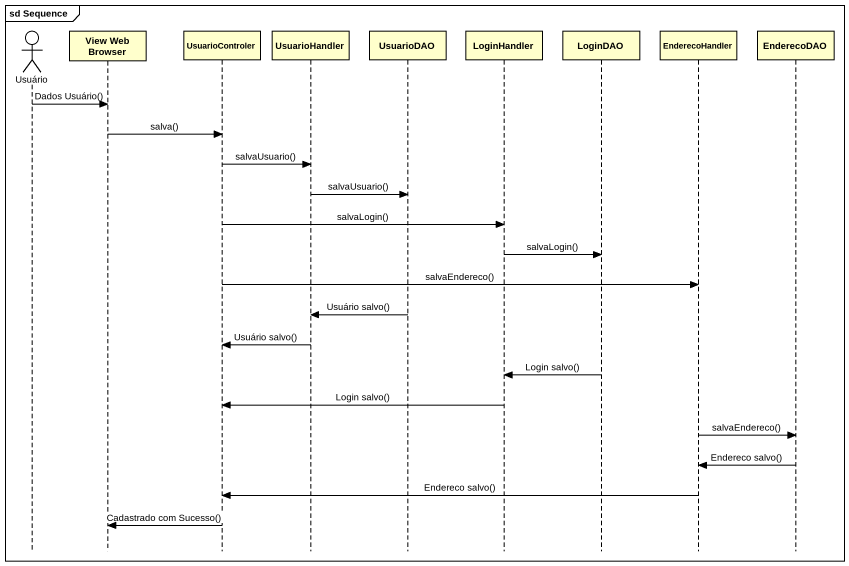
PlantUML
@startuml
mainframe sd Sequence
hide footbox
actor Usuário
participant "View Web Browser" as View_Web_Browser
participant UsuarioControler
participant UsuarioHandler
participant UsuarioDAO
participant LoginHandler
participant LoginDAO
participant EnderecoHandler
participant EnderecoDAO

Usuário -> View_Web_Browser : Dados Usuário()
View_Web_Browser -> UsuarioControler : salva()
UsuarioControler -> UsuarioHandler : salvaUsuario()
UsuarioHandler -> UsuarioDAO : salvaUsuario()
UsuarioControler -> LoginHandler : salvaLogin()
LoginHandler -> LoginDAO : salvaLogin()
UsuarioControler -> EnderecoHandler : salvaEndereco()
UsuarioDAO -> UsuarioHandler : Usuário salvo()
UsuarioHandler -> UsuarioControler : Usuário salvo()
LoginDAO -> LoginHandler : Login salvo()
LoginHandler -> UsuarioControler : Login salvo()
EnderecoHandler -> EnderecoDAO : salvaEndereco()
EnderecoDAO -> EnderecoHandler : Endereco salvo()
EnderecoHandler -> UsuarioControler : Endereco salvo()
UsuarioControler -> View_Web_Browser : Cadastrado com Sucesso()
@enduml
